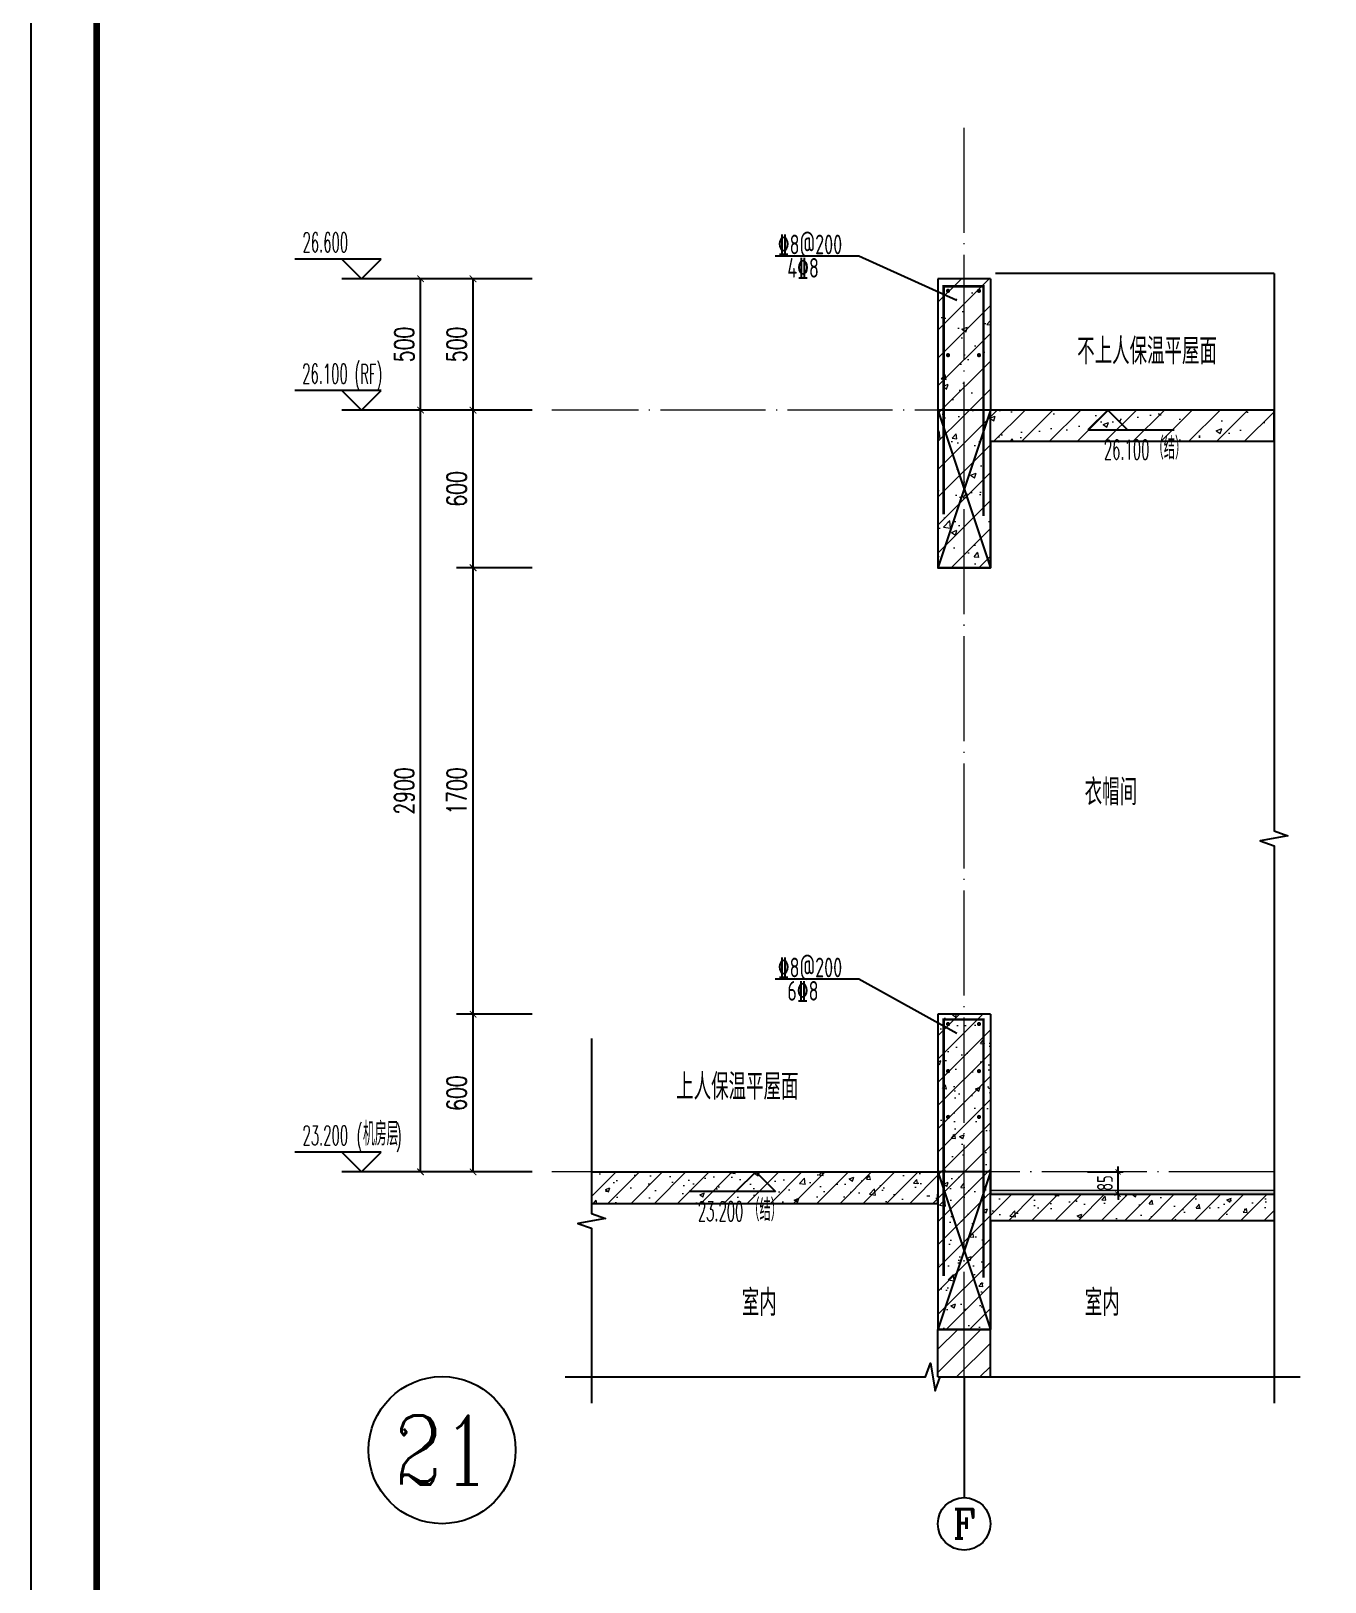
# Model space of a CAD drawing. Extents: x -655480 to 203344, y -294099 to 287156.
# Drawn here: x 163228 to 168155, y 127375 to 133279 of the extents above; entities that cross this region are included whole.
import ezdxf
from ezdxf.enums import TextEntityAlignment as Align

# ---------------------------------------------------------------- set-up
doc = ezdxf.new("R2010")
doc.units = 0
doc.header["$LTSCALE"] = 1000
doc.linetypes.add('DOTE', pattern=[2.42, 2, -0.2, 0.02, -0.2])
doc.layers.get('0').update_dxf_attribs({"linetype": 'CONTINUOUS'})
doc.layers.get('DEFPOINTS').update_dxf_attribs({"linetype": 'CONTINUOUS'})
for name, color, linetype in [('A-AXIS_TEXT', 7, 'CONTINUOUS'), ('AXIS', 3, 'CONTINUOUS'), ('DIM', 2, 'CONTINUOUS'), ('DIM_ELEV', 3, 'CONTINUOUS'), ('DIM_SYMB', 3, 'CONTINUOUS'), ('PUB_DIM', 3, 'CONTINUOUS'), ('PUB_TEXT', 2, 'CONTINUOUS'), ('REIN', 6, 'CONTINUOUS'), ('S-大样-砼线', 7, 'CONTINUOUS'), ('S-引出线', 40, 'CONTINUOUS'), ('TEXT', 2, 'CONTINUOUS'), ('WALL', 5, 'CONTINUOUS'), ('立面-看线', 251, 'CONTINUOUS')]:
    doc.layers.add(name, color=color, linetype=linetype)
for name, color, linetype, lineweight in [('AXIS_TEXT', 7, 'CONTINUOUS', 20), ('DOTE', 19, 'DOTE', 9), ('PUB_HATCH', 8, 'CONTINUOUS', 9), ('图框', 9, 'CONTINUOUS', 18)]:
    doc.layers.add(name, color=color, linetype=linetype, lineweight=lineweight)
doc.layers.add('yichutu', color=7, linetype='CONTINUOUS', true_color=0xffffff)
doc.styles.add('_TCH_AXIS', font='COMPLEX', dxfattribs={"bigfont": 'GBCBIG'})
doc.styles.add('_TCH_DIM', font='SIMPLEX.shx', dxfattribs={"width": 0.7, "bigfont": 'GBCBIG.shx'})
doc.styles.add('_TCH_DIM_T3', font='SIMPLEX', dxfattribs={"width": 0.705882, "bigfont": 'GBCBIG'})
doc.styles.add('COMPLEX', font='COMPLEX')
doc.styles.add('TSSD_DIMENSION', font='Tssdeng.shx', dxfattribs={"width": 0.7, "bigfont": 'tssdchn.shx'})
doc.styles.add('TSSD_REIN', font='tssdeng.shx', dxfattribs={"width": 0.7, "height": 300, "bigfont": 'tssdchn.shx'})
doc.dimstyles.new('_TCH_ARCH&&25', dxfattribs={"dimtxt": 74.375, "dimasz": 25, "dimexe": 62.5, "dimexo": 75, "dimgap": 25, "dimtad": 1, "dimdec": 0, "dimzin": 0, "dimdsep": 46, "dimtxsty": '_TCH_DIM_T3', "dimblk": 'ARCHTICK', "dimcen": 0.09, "dimclrt": 7, "dimazin": 0, "dimtfac": 1, "dimtdec": 0, "dimtix": 1, "dimtmove": 2, "dimatfit": 3, "dimldrblk": 'ARCHTICK', "dimfxl": 1, "dimtolj": 1, "dimtzin": 0, "dimarcsym": 0})
doc.dimstyles.new('TSSD_20_20', dxfattribs={"dimtxt": 60, "dimasz": 20, "dimexe": 20, "dimexo": 50, "dimgap": 20, "dimtad": 1, "dimdec": 0, "dimzin": 0, "dimdsep": 46, "dimtxsty": 'TSSD_DIMENSION', "dimblk": 'ARCHTICK', "dimblk1": 'ARCHTICK', "dimblk2": 'ARCHTICK', "dimcen": 0, "dimdle": 20, "dimclrt": 7, "dimadec": 0, "dimazin": 0, "dimtfac": 1, "dimtdec": 0, "dimtix": 1, "dimtmove": 2, "dimatfit": 3, "dimfxl": 1, "dimtolj": 1, "dimtzin": 0, "dimarcsym": 0})
pattern_1 = [(45, (-512502.044, 291727.59), (-44.194174, 44.194174), []), (50, (-512502.04, 291727.59), (179.315046, -15.688034), [18.75, -206.25]), (355, (-512502.04, 291727.6), (-34.687833, 188.048033), [15, -165]), (100.4514, (-512487.1, 291726.28), (144.627345, 172.359886), [15.935047, -175.28553]), (46.1842, (-512502.04, 291777.6), (266.81026, -41.379754), [28.125, -309.375]), (96.6356, (-512479.8, 291774.14), (233.66568, 243.52947), [23.90257, -262.92825]), (351.1842, (-512502.04, 291777.6), (233.66549, 243.52965), [22.5, -247.5]), (21, (-512477.04, 291765.09), (149.226763, -100.654723), [18.75, -206.25]), (326, (-512477.04, 291765.1), (60.828833, 181.28751), [15, -165]), (71.4514, (-512464.6, 291756.7), (210.055657, 80.632624), [15.935047, -175.28553]), (37.5, (-512502.044, 291727.59), (3.039964, 83.2234635), [0, -163, 0, -167.5, 0, -165.625]), (7.5, (-512502.04, 291727.59), (65.767384, 98.602928), [0, -95.5, 0, -159.25, 0, -63.125]), (327.5, (-512557.794, 291727.59), (133.455609, -5.638718), [0, -62.5, 0, -195, 0, -258.75]), (317.5, (-512582.79, 291727.59), (145.796542, 25.026246), [0, -81.25, 0, -129.5, 0, -183.75])]
pattern_2 = [(45, (-512502.04, 291727.59), (-53.0330086, 53.0330086), []), (50, (-512502.04, 291727.6), (215.178055, -18.82564), [22.5, -247.5]), (355, (-512502.04, 291727.6), (-41.6254, 225.65764), [18, -198]), (100.4514, (-512484.11, 291726.02), (173.552815, 206.83186), [19.12206, -210.342634]), (46.1842, (-512502.04, 291787.6), (320.17231, -49.6557), [33.75, -371.25]), (96.6356, (-512475.36, 291783.45), (280.39881, 292.23536), [28.68309, -315.5139]), (351.1842, (-512502.04, 291787.6), (280.39858, 292.23558), [27, -297]), (21, (-512472.04, 291772.6), (179.072116, -120.785667), [22.5, -247.5]), (326, (-512472.04, 291772.6), (72.9946, 217.545014), [18, -198]), (71.4514, (-512457.12, 291762.53), (252.06679, 96.75915), [19.12206, -210.342634]), (37.5, (-512502.04, 291727.59), (3.647957, 99.868156), [0, -195.6, 0, -201, 0, -198.75]), (7.5, (-512502.04, 291727.59), (78.920861, 118.323514), [0, -114.6, 0, -191.1, 0, -75.75]), (327.5, (-512568.94, 291727.59), (160.146731, -6.7664615), [0, -75, 0, -234, 0, -310.5]), (317.5, (-512598.94, 291727.59), (174.95585, 30.031495), [0, -97.5, 0, -155.4, 0, -220.5])]

# ---------------------------------------------------------------- blocks, each defined once
blk = doc.blocks.new('GFDDDDRG')
at = {"layer": '图框'}
blk.add_lwpolyline([(923310, -107437), (923310, -159999), (893610, -159999), (893610, -107437)], close=True, dxfattribs=at)
blk.add_lwpolyline([(923310, -107437), (923310, -159999), (893610, -159999), (893610, -107437)], close=True, dxfattribs=at)
at = {"layer": '图框', "const_width": 50}
blk.add_lwpolyline([(894110, -159499), (922810, -159499), (922810, -108687), (894110, -108687)], close=True, dxfattribs=at)
blk = doc.blocks.new('yct-1051-594-26275-14850-25-1002.0')
at = {"layer": 'yichutu', "color": 7, "true_color": 0xffffff}
blk.add_lwpolyline([(0, 0), (0, 14850), (26275, 14850), (26275, 0)], close=True, dxfattribs=at)
blk = doc.blocks.new('_ArchTick')
at = {"color": 0, "linetype": 'ByBlock', "const_width": 0.15}
blk.add_lwpolyline([(-0.5, -0.5), (0.5, 0.5)], dxfattribs=at)
blk = doc.blocks.new('*D3518')
at = {"layer": 'DEFPOINTS', "color": 0, "transparency": 16777216}
for p in [(167201.1, 128936.1), (167367.1, 128936.1), (167201.1, 128851.1)]:
    blk.add_point(p, dxfattribs=at)
at = {"layer": 'DIM', "color": 0, "lineweight": -2, "transparency": 16777216}
for p, q in [((167367.1, 128936.1), (167367.1, 128956.1)), ((167251.1, 128936.1), (167387.1, 128936.1)), ((167367.1, 128851.1), (167367.1, 128936.1)), ((167251.1, 128851.1), (167387.1, 128851.1)), ((167367.1, 128851.1), (167367.1, 128831.1))]:
    blk.add_line(p, q, dxfattribs=at)
at = {"layer": 'DIM', "color": 0, "lineweight": -2, "transparency": 16777216, "xscale": 20, "yscale": 20, "zscale": 20}
for p, rotation in [((167367.1, 128936.1), 270), ((167367.1, 128851.1), 90)]:
    blk.add_blockref('_ArchTick', p, dxfattribs=dict(at, rotation=rotation))
at = {"layer": 'DIM', "color": 7, "transparency": 16777216, "insert": (167317.1, 128893.6), "char_height": 60, "attachment_point": 5, "rotation": 90, "style": 'TSSD_DIMENSION'}
blk.add_mtext('\\A1;85', dxfattribs=at)
blk = doc.blocks.new('*D3519')
at = {"layer": 'DEFPOINTS', "color": 0, "transparency": 16777216}
for p in [(164911.5, 129536.1), (165211.5, 129536.1), (165211.5, 128936.1)]:
    blk.add_point(p, dxfattribs=at)
at = {"layer": 'PUB_DIM', "color": 0, "lineweight": -2, "transparency": 16777216}
for p, q in [((165136.5, 129536.1), (164849, 129536.1)), ((164911.5, 128936.1), (164911.5, 129536.1)), ((165136.5, 128936.1), (164849, 128936.1))]:
    blk.add_line(p, q, dxfattribs=at)
at = {"layer": 'PUB_DIM', "color": 0, "lineweight": -2, "transparency": 16777216, "xscale": 25, "yscale": 25, "zscale": 25}
for p, rotation in [((164911.5, 129536.1), 90), ((164911.5, 128936.1), 270)]:
    blk.add_blockref('_ArchTick', p, dxfattribs=dict(at, rotation=rotation))
at = {"layer": 'PUB_DIM', "color": 7, "transparency": 16777216, "insert": (164849.3, 129236.1), "char_height": 74.38, "attachment_point": 5, "rotation": 90, "style": '_TCH_DIM_T3'}
blk.add_mtext('\\A1;600', dxfattribs=at)
blk = doc.blocks.new('*D3520')
at = {"layer": 'DEFPOINTS', "color": 0, "transparency": 16777216}
for p in [(164911.5, 131236.1), (165211.5, 131236.1), (165211.5, 129536.1)]:
    blk.add_point(p, dxfattribs=at)
at = {"layer": 'PUB_DIM', "color": 0, "lineweight": -2, "transparency": 16777216}
for p, q in [((165136.5, 131236.1), (164849, 131236.1)), ((164911.5, 129536.1), (164911.5, 131236.1)), ((165136.5, 129536.1), (164849, 129536.1))]:
    blk.add_line(p, q, dxfattribs=at)
at = {"layer": 'PUB_DIM', "color": 0, "lineweight": -2, "transparency": 16777216, "xscale": 25, "yscale": 25, "zscale": 25}
for p, rotation in [((164911.5, 131236.1), 90), ((164911.5, 129536.1), 270)]:
    blk.add_blockref('_ArchTick', p, dxfattribs=dict(at, rotation=rotation))
at = {"layer": 'PUB_DIM', "color": 7, "transparency": 16777216, "insert": (164849.3, 130386.1), "char_height": 74.38, "attachment_point": 5, "rotation": 90, "style": '_TCH_DIM_T3'}
blk.add_mtext('\\A1;1700', dxfattribs=at)
blk = doc.blocks.new('*D3521')
at = {"layer": 'DEFPOINTS', "color": 0, "transparency": 16777216}
for p in [(164911.5, 131836.1), (165211.5, 131836.1), (165211.5, 131236.1)]:
    blk.add_point(p, dxfattribs=at)
at = {"layer": 'PUB_DIM', "color": 0, "lineweight": -2, "transparency": 16777216}
for p, q in [((165136.5, 131836.1), (164849, 131836.1)), ((164911.5, 131236.1), (164911.5, 131836.1)), ((165136.5, 131236.1), (164849, 131236.1))]:
    blk.add_line(p, q, dxfattribs=at)
at = {"layer": 'PUB_DIM', "color": 0, "lineweight": -2, "transparency": 16777216, "xscale": 25, "yscale": 25, "zscale": 25}
for p, rotation in [((164911.5, 131836.1), 90), ((164911.5, 131236.1), 270)]:
    blk.add_blockref('_ArchTick', p, dxfattribs=dict(at, rotation=rotation))
at = {"layer": 'PUB_DIM', "color": 7, "transparency": 16777216, "insert": (164849.3, 131536.1), "char_height": 74.38, "attachment_point": 5, "rotation": 90, "style": '_TCH_DIM_T3'}
blk.add_mtext('\\A1;600', dxfattribs=at)
blk = doc.blocks.new('*D3522')
at = {"layer": 'DEFPOINTS', "color": 0, "transparency": 16777216}
for p in [(164911.5, 132336.1), (165211.5, 132336.1), (165211.5, 131836.1)]:
    blk.add_point(p, dxfattribs=at)
at = {"layer": 'PUB_DIM', "color": 0, "lineweight": -2, "transparency": 16777216}
for p, q in [((165136.5, 132336.1), (164849, 132336.1)), ((164911.5, 131836.1), (164911.5, 132336.1)), ((165136.5, 131836.1), (164849, 131836.1))]:
    blk.add_line(p, q, dxfattribs=at)
at = {"layer": 'PUB_DIM', "color": 0, "lineweight": -2, "transparency": 16777216, "xscale": 25, "yscale": 25, "zscale": 25}
for p, rotation in [((164911.5, 132336.1), 90), ((164911.5, 131836.1), 270)]:
    blk.add_blockref('_ArchTick', p, dxfattribs=dict(at, rotation=rotation))
at = {"layer": 'PUB_DIM', "color": 7, "transparency": 16777216, "insert": (164849.3, 132086.1), "char_height": 74.38, "attachment_point": 5, "rotation": 90, "style": '_TCH_DIM_T3'}
blk.add_mtext('\\A1;500', dxfattribs=at)
blk = doc.blocks.new('*D3523')
at = {"layer": 'DEFPOINTS', "color": 0, "transparency": 16777216}
for p in [(164711.5, 131836.1), (165211.5, 131836.1), (165211.5, 128936.1)]:
    blk.add_point(p, dxfattribs=at)
at = {"layer": 'PUB_DIM', "color": 0, "lineweight": -2, "transparency": 16777216}
for p, q in [((165136.5, 131836.1), (164649, 131836.1)), ((164711.5, 128936.1), (164711.5, 131836.1)), ((165136.5, 128936.1), (164649, 128936.1))]:
    blk.add_line(p, q, dxfattribs=at)
at = {"layer": 'PUB_DIM', "color": 0, "lineweight": -2, "transparency": 16777216, "xscale": 25, "yscale": 25, "zscale": 25}
for p, rotation in [((164711.5, 131836.1), 90), ((164711.5, 128936.1), 270)]:
    blk.add_blockref('_ArchTick', p, dxfattribs=dict(at, rotation=rotation))
at = {"layer": 'PUB_DIM', "color": 7, "transparency": 16777216, "insert": (164649.3, 130386.1), "char_height": 74.38, "attachment_point": 5, "rotation": 90, "style": '_TCH_DIM_T3'}
blk.add_mtext('\\A1;2900', dxfattribs=at)
blk = doc.blocks.new('*D3524')
at = {"layer": 'DEFPOINTS', "color": 0, "transparency": 16777216}
for p in [(164711.5, 132336.1), (165211.5, 132336.1), (165211.5, 131836.1)]:
    blk.add_point(p, dxfattribs=at)
at = {"layer": 'PUB_DIM', "color": 0, "lineweight": -2, "transparency": 16777216}
for p, q in [((165136.5, 132336.1), (164649, 132336.1)), ((164711.5, 131836.1), (164711.5, 132336.1)), ((165136.5, 131836.1), (164649, 131836.1))]:
    blk.add_line(p, q, dxfattribs=at)
at = {"layer": 'PUB_DIM', "color": 0, "lineweight": -2, "transparency": 16777216, "xscale": 25, "yscale": 25, "zscale": 25}
for p, rotation in [((164711.5, 132336.1), 90), ((164711.5, 131836.1), 270)]:
    blk.add_blockref('_ArchTick', p, dxfattribs=dict(at, rotation=rotation))
at = {"layer": 'PUB_DIM', "color": 7, "transparency": 16777216, "insert": (164649.3, 132086.1), "char_height": 74.38, "attachment_point": 5, "rotation": 90, "style": '_TCH_DIM_T3'}
blk.add_mtext('\\A1;500', dxfattribs=at)
blk = doc.blocks.new('_AXISO')
blk.add_circle((0, 0), 0.5)
at = {"layer": 'A-AXIS_TEXT', "style": 'COMPLEX', "width": 1.041667}
blk.add_attdef('A', text='', height=0.56, dxfattribs=at).set_placement((-0.25, -0.28), (0.25, -0.28), align=Align.FIT)

msp = doc.modelspace()

# ---------------------------------------------------------------- hatches: boundary and pattern name
at = {"layer": 'PUB_HATCH'}
h = msp.add_hatch(dxfattribs=at)
h.set_pattern_fill('钢筋混凝土', color=256, scale=30, style=0)
h.set_pattern_definition(pattern_2)
h.paths.add_polyline_path([(166680.94, 132336.14), (166680.94, 131836.14), (166814.28, 131796.14), (166880.94, 131836.14), (166880.94, 132336.14)])
h = msp.add_hatch(dxfattribs=at)
h.set_pattern_fill('钢筋混凝土', color=256, scale=30, style=0)
h.set_pattern_definition(pattern_2)
h.paths.add_polyline_path([(166814.28, 131796.14), (166680.94, 131836.14), (166680.94, 131236.14), (166880.94, 131236.14), (166880.94, 131716.14)])
h = msp.add_hatch(dxfattribs=at)
h.set_pattern_fill('钢筋混凝土', color=256, scale=30, style=0)
h.set_pattern_definition(pattern_2)
h.paths.add_polyline_path([(167960.95, 131836.14), (166880.94, 131836.14), (166814.28, 131796.14), (166880.94, 131716.14), (167960.95, 131716.14)])
h = msp.add_hatch(dxfattribs=at)
h.set_pattern_fill('钢筋混凝土', color=256, scale=25, style=0)
h.set_pattern_definition(pattern_1)
h.paths.add_polyline_path([(166680.94, 129536.14), (166680.94, 128936.14), (166747.61, 128896.14), (166880.94, 128936.14), (166880.94, 129536.14)])
h = msp.add_hatch(dxfattribs=at)
h.set_pattern_fill('钢筋混凝土', color=256, scale=25, style=0)
h.set_pattern_definition(pattern_1)
h.paths.add_polyline_path([(165362.66, 128816.14), (166680.94, 128816.14), (166747.61, 128896.14), (166680.94, 128936.14), (165362.66, 128936.14)])
h = msp.add_hatch(dxfattribs=at)
h.set_pattern_fill('钢筋混凝土', color=256, scale=25, style=0)
h.set_pattern_definition(pattern_1)
h.paths.add_polyline_path([(166747.61, 128896.14), (166680.94, 128816.14), (166680.94, 128851.14), (166814.28, 128817.81), (166880.94, 128851.14), (166880.94, 128936.14)])
h = msp.add_hatch(dxfattribs=at)
h.set_pattern_fill('钢筋混凝土', color=256, scale=25, style=0)
h.set_pattern_definition(pattern_1)
h.paths.add_polyline_path([(166814.28, 128817.81), (166680.94, 128851.14), (166680.94, 128336.14), (166880.94, 128336.14), (166880.94, 128751.14)])
h = msp.add_hatch(dxfattribs=at)
h.set_pattern_fill('钢筋混凝土', color=256, scale=25, style=0)
h.set_pattern_definition(pattern_1)
h.paths.add_polyline_path([(166814.28, 128817.81), (166880.94, 128751.14), (167960.95, 128751.14), (167960.95, 128851.14), (166880.94, 128851.14)])
h = msp.add_hatch(dxfattribs=at)
h.set_pattern_fill('普通砖', color=256, scale=25, style=0)
h.set_pattern_definition([(45, (-512502.044, 291772.47), (-44.1941915, 44.1941915), [])])
h.paths.add_polyline_path([(166880.95, 128155.38), (166880.95, 128336.14), (166680.95, 128336.14), (166680.95, 128155.38)])
at = {"layer": '立面-看线'}
h = msp.add_hatch(dxfattribs=at)
h.set_pattern_fill('HONEY', color=256, scale=7)
h.set_pattern_definition([(0, (-634468.325, -256510.81), (16.66875, 9.623705), [11.1125, -22.225]), (120, (-634468.325, -256510.81), (-16.66874801, 9.62370845), [11.1125, -22.225]), (60, (-634468.325, -256510.81), (1.99e-06, 19.24741345), [-22.225, 11.1125])])
h.paths.add_polyline_path([(167960.95, 128851.14), (167960.95, 128866.14), (166880.94, 128866.14), (166880.94, 128851.14)])

# ---------------------------------------------------------------- linework, layer by layer
at = {"color": 251, "true_color": 0x636466}
msp.add_line((167960.94, 132356.25), (166900.94, 132356.14), dxfattribs=at)
at = {"layer": 'AXIS'}
msp.add_line((166780.97, 128155.38), (166780.97, 127695.99), dxfattribs=at)
at = {"layer": 'AXIS', "color": 6}
msp.add_circle((164793.49, 127876.77), 280, dxfattribs=at)
at = {"layer": 'DIM_ELEV'}
for p, q in [((164561.47, 132411.14), (164233.47, 132411.14)), ((164486.47, 132336.14), (164411.47, 132411.14)), ((164486.47, 132336.14), (164561.47, 132411.14)), ((164911.47, 132336.14), (164411.47, 132336.14)), ((164561.47, 131911.14), (164233.47, 131911.14)), ((164486.47, 131836.14), (164411.47, 131911.14)), ((164486.47, 131836.14), (164561.47, 131911.14)), ((164911.47, 131836.14), (164411.47, 131836.14)), ((164561.47, 129011.14), (164233.47, 129011.14)), ((164486.47, 128936.14), (164411.47, 129011.14)), ((164486.47, 128936.14), (164561.47, 129011.14)), ((164911.47, 128936.14), (164411.47, 128936.14))]:
    msp.add_line(p, q, dxfattribs=at)
at = {"layer": 'DIM_ELEV', "color": 3}
for p, q in [((167327.66, 131836.14), (167252.66, 131761.14)), ((167327.66, 131836.14), (167402.66, 131761.14)), ((167252.66, 131761.14), (167580.66, 131761.14)), ((165987.49, 128936.14), (165912.49, 128861.14)), ((165987.49, 128936.14), (166062.49, 128861.14)), ((166062.49, 128861.14), (165734.49, 128861.14))]:
    msp.add_line(p, q, dxfattribs=at)
at = {"layer": 'DIM_SYMB'}
for points in [[(167960.95, 132356.25), (167960.95, 130233.94), (168013.45, 130214.83), (167908.45, 130196.32), (167960.95, 130177.69), (167960.95, 128055.38)], [(165362.66, 129443.4), (165362.66, 128777.52), (165415.16, 128758.41), (165310.16, 128739.89), (165362.66, 128721.27), (165362.66, 128055.38)], [(165262.66, 128155.38), (166633.68, 128155.38), (166652.79, 128207.88), (166671.3, 128102.88), (166689.93, 128155.38), (168060.95, 128155.38)]]:
    msp.add_lwpolyline(points, dxfattribs=at)
at = {"layer": 'DOTE', "color": 1, "linetype": 'DOTE', "ltscale": 0.2}
for p, q in [((166780.94, 128155.38), (166780.95, 132936.14)), ((167960.95, 131836.14), (165211.47, 131836.14)), ((167960.95, 128936.14), (165211.47, 128936.14))]:
    msp.add_line(p, q, dxfattribs=at)
at = {"layer": 'PUB_HATCH', "color": 215, "true_color": 0xa953a0}
msp.add_line((166880.94, 128866.14), (167960.95, 128866.14), dxfattribs=at)
at = {"layer": 'REIN', "const_width": 9}
for points in [[(166703.14, 131439.2), (166703.14, 132307.4), (166854.24, 132307.4), (166854.24, 131433.6)], [(166703.14, 128539.2), (166703.14, 129516.1), (166854.24, 129516.1), (166854.24, 128533.6)]]:
    msp.add_lwpolyline(points, dxfattribs=at)
at = {"layer": 'REIN', "const_width": 8}
for points in [[(166715.87, 132290.13, 1), (166723.87, 132290.13, 1)], [(166833.6, 132290.13, 1), (166841.6, 132290.13, 1)], [(166715.87, 132045.25, 1), (166723.87, 132045.25, 1)], [(166833.6, 132045.25, 1), (166841.6, 132045.25, 1)], [(166715.87, 129498.82, 1), (166723.87, 129498.82, 1)], [(166833.6, 129498.82, 1), (166841.6, 129498.82, 1)], [(166715.87, 129319.68, 1), (166723.87, 129319.68, 1)], [(166833.6, 129319.68, 1), (166841.6, 129319.68, 1)], [(166715.87, 129145.25, 1), (166723.87, 129145.25, 1)], [(166833.6, 129145.25, 1), (166841.6, 129145.25, 1)]]:
    msp.add_lwpolyline(points, format="xyb", close=True, dxfattribs=at)
at = {"layer": 'S-大样-砼线'}
for p, q in [((166680.94, 131836.14), (166880.94, 131236.14)), ((166880.94, 131836.14), (166680.94, 131236.14)), ((166680.94, 128936.14), (166880.95, 128336.14)), ((166880.95, 128936.14), (166680.95, 128336.14))]:
    msp.add_line(p, q, dxfattribs=at)
for points in [[(166880.94, 131836.14), (166680.94, 131836.14), (166680.94, 131236.14), (166880.94, 131236.14)], [(166880.94, 128936.14), (166680.94, 128936.14), (166680.95, 128336.14), (166880.95, 128336.14)]]:
    msp.add_lwpolyline(points, close=True, dxfattribs=at)
at = {"layer": 'S-引出线'}
for points in [[(166753.89, 132254.04), (166380.59, 132422.36), (166062.16, 132422.36)], [(166753.89, 129462.73), (166380.59, 129669.85), (166062.16, 129669.85)]]:
    msp.add_lwpolyline(points, dxfattribs=at)
at = {"layer": 'WALL'}
for p, q in [((166680.94, 132336.14), (166680.94, 131836.14)), ((166880.94, 132336.14), (166680.94, 132336.14)), ((166880.94, 132336.14), (166880.94, 131836.14)), ((166680.94, 131836.14), (166680.94, 131236.14)), ((167960.95, 131836.14), (166880.94, 131836.14)), ((167960.95, 131716.14), (167960.95, 131836.14)), ((167960.95, 131716.14), (166880.94, 131716.14)), ((166880.94, 131716.14), (166880.94, 131236.14)), ((166880.94, 131236.14), (166680.94, 131236.14)), ((166680.94, 129536.14), (166680.94, 128936.14)), ((166880.94, 129536.14), (166680.94, 129536.14)), ((166880.94, 129536.14), (166880.94, 128936.14)), ((165362.66, 128936.14), (166680.94, 128936.14)), ((165362.66, 128936.14), (165362.66, 128816.14)), ((166880.94, 128936.14), (166880.94, 128851.14)), ((166680.94, 128816.14), (166680.94, 128851.14)), ((166680.94, 128851.14), (166680.94, 128336.14)), ((166880.94, 128851.14), (167960.95, 128851.14)), ((167960.95, 128851.14), (167960.95, 128751.14)), ((165362.66, 128816.14), (166680.94, 128816.14)), ((166880.94, 128751.14), (167960.95, 128751.14)), ((166880.94, 128751.14), (166880.94, 128336.14)), ((166880.94, 128336.14), (166680.94, 128336.14)), ((166680.95, 128155.38), (166680.95, 128336.14)), ((166880.95, 128155.38), (166880.95, 128336.14)), ((166680.95, 128155.38), (166880.95, 128155.38))]:
    msp.add_line(p, q, dxfattribs=at)

# ---------------------------------------------------------------- block references
at = {"xscale": 0.5, "yscale": 0.5, "zscale": 0.5}
msp.add_blockref('GFDDDDRG', (-283576.43, 198011.07), dxfattribs=at)
at = {"layer": 'AXIS'}
ref = msp.add_blockref('_AXISO', (166780.97, 127595.99), dxfattribs=dict(at, xscale=200, yscale=200, zscale=200))
ref.add_attrib('A', 'F', dxfattribs={"layer": 'AXIS_TEXT', "height": 111.36, "style": '_TCH_AXIS'}).set_placement((166738.54, 127540.31), (166823.39, 127540.31), align=Align.FIT)
at = {"layer": 'yichutu', "rotation": 270}
msp.add_blockref('yct-1051-594-26275-14850-25-1002.0', (163228.46, 144292.59), dxfattribs=at)

# ---------------------------------------------------------------- texts
at = {"layer": 'AXIS_TEXT', "color": 6, "style": '_TCH_AXIS'}
msp.add_text('21', height=262.756, dxfattribs=at).set_placement((164612.06, 127745.39), (164974.92, 127745.39), align=Align.FIT)
at = {"layer": 'DIM_ELEV', "color": 7, "style": '_TCH_DIM'}
for s, height, width, p in [('（结）', 84.397, 0.7, (167498.61, 131648.62)), ('26.100', 74.375, 0.494118, (167313.11, 131648.62)), ('（结）', 84.397, 0.7, (165959.54, 128748.62)), ('23.200', 74.375, 0.494118, (165767.04, 128748.62))]:
    msp.add_text(s, height=height, dxfattribs=dict(at, width=width)).set_placement(p)
at = {"layer": 'PUB_TEXT'}
for s, height, style, width, p in [('26.600', 74.375, '_TCH_DIM', 0.494118, (164262.37, 132437.39)), ('不上人保温平屋面', 100, 'TSSD_REIN', 0.7, (167211.42, 132010.49)), ('26.100', 74.375, '_TCH_DIM', 0.494118, (164260.97, 131937.39)), ('(RF)', 74.375, '_TCH_DIM', 0.494118, (164459.72, 131936.17)), ('衣帽间', 100, 'TSSD_REIN', 0.7, (167240.19, 130331.76)), ('上人保温平屋面', 100, 'TSSD_REIN', 0.7, (165684.85, 129210.49)), ('机房层', 89.362, '_TCH_DIM', 0.7, (164492.27, 129036.17)), ('23.200', 74.375, '_TCH_DIM', 0.494118, (164262.37, 129037.39)), ('(', 74.38, '_TCH_DIM', 0.494118, (164467.77, 129036.17)), (')', 74.38, '_TCH_DIM', 0.494118, (164617.38, 129036.17)), ('室内', 100, 'TSSD_REIN', 0.7, (165934.81, 128388.16)), ('室内', 100, 'TSSD_REIN', 0.7, (167240.19, 128388.16))]:
    msp.add_text(s, height=height, dxfattribs=dict(at, style=style, width=width)).set_placement(p)
at = {"layer": 'TEXT', "style": 'TSSD_REIN', "width": 0.7}
for s, p in [('%%1328@200', (166071.65, 132429.25)), ('4%%1328', (166107.75, 132340.23)), ('%%1328@200', (166071.65, 129676.74))]:
    msp.add_text(s, height=75, rotation=0, dxfattribs=at).set_placement(p)
at = {"layer": 'TEXT', "color": 1, "style": 'TSSD_REIN', "width": 0.7}
msp.add_text('6%%1328', height=75, rotation=0, dxfattribs=at).set_placement((166107.75, 129587.72))

# ---------------------------------------------------------------- dimensions: what is measured, and where the dimension line sits
at = {"layer": 'DIM'}
dim = msp.add_aligned_dim(p1=(167201.09, 128851.11), p2=(167201.09, 128936.11), distance=-165.96, dimstyle='TSSD_20_20', dxfattribs=at)
dim.commit()
dim.dimension.update_dxf_attribs({"geometry": '*D3518', "text_midpoint": (167317.05, 128893.61)})
at = {"layer": 'PUB_DIM'}
for p1, p2, distance, picture, middle in [((165211.47, 131836.14), (165211.47, 132336.14), 500, '*D3524', (164649.28, 132086.14)), ((165211.47, 131836.14), (165211.47, 132336.14), 300, '*D3522', (164849.28, 132086.14)), ((165211.47, 128936.14), (165211.47, 131836.14), 500, '*D3523', (164649.28, 130386.14)), ((165211.47, 131236.14), (165211.47, 131836.14), 300, '*D3521', (164849.28, 131536.14)), ((165211.47, 129536.14), (165211.47, 131236.14), 300, '*D3520', (164849.28, 130386.14)), ((165211.47, 128936.14), (165211.47, 129536.14), 300, '*D3519', (164849.28, 129236.14))]:
    dim = msp.add_aligned_dim(p1=p1, p2=p2, distance=distance, dimstyle='_TCH_ARCH&&25', dxfattribs=at)
    dim.commit()
    dim.dimension.update_dxf_attribs({"geometry": picture, "text_midpoint": middle})

doc.saveas('drawing.dxf')
